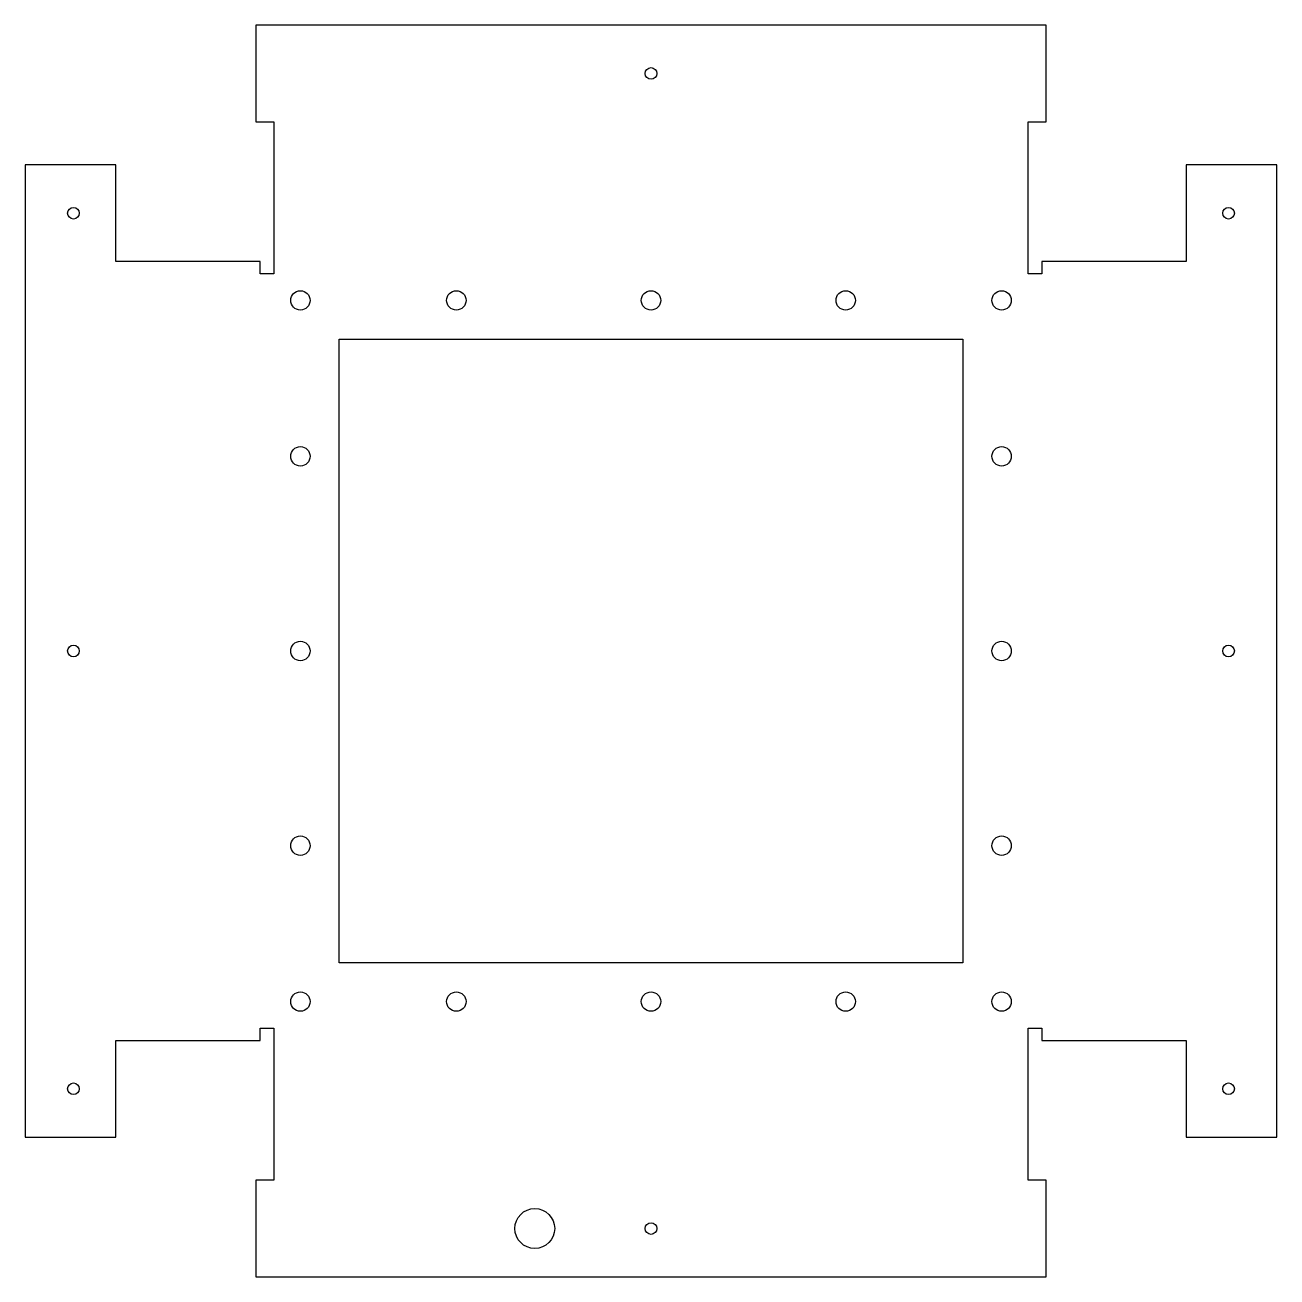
# Model space of a CAD drawing. Header units: millimetres. Extents: x -60 to 264, y 0 to 323.
import ezdxf

# ---------------------------------------------------------------- set-up
doc = ezdxf.new("R2010")
doc.units = ezdxf.units.MM

msp = doc.modelspace()

# ---------------------------------------------------------------- linework, layer by layer
for points in [[(4.66, 25), (0, 25), (0, 0), (203.98, 0), (203.98, 25), (199.31, 25), (199.31, 64.24), (202.9, 64.24), (202.9, 61.07), (240.14, 61.07), (240.14, 36.07), (263.56, 36.07), (263.56, 287.07), (240.14, 287.07), (240.14, 262.07), (202.9, 262.07), (202.9, 258.89), (199.31, 258.89), (199.31, 298.14), (203.98, 298.14), (203.98, 323.14), (0, 323.14), (0, 298.14), (4.66, 298.14), (4.66, 258.89), (1.07, 258.89), (1.07, 262.07), (-36.17, 262.07), (-36.17, 287.07), (-59.58, 287.07), (-59.58, 36.07), (-36.17, 36.07), (-36.17, 61.07), (1.07, 61.07), (1.07, 64.24), (4.66, 64.24)], [(182.49, 81.07), (21.49, 81.07), (21.49, 242.07), (182.49, 242.07)]]:
    msp.add_lwpolyline(points, close=True)
for centre, radius in [((101.99, 310.64), 1.5), ((-47.08, 274.57), 1.5), ((251.06, 274.57), 1.5), ((11.49, 252.07), 2.5), ((51.74, 252.07), 2.5), ((101.99, 252.07), 2.5), ((152.24, 252.07), 2.5), ((192.49, 252.07), 2.5), ((11.49, 211.82), 2.5), ((192.49, 211.82), 2.5), ((-47.08, 161.57), 1.5), ((11.49, 161.57), 2.5), ((192.49, 161.57), 2.5), ((251.06, 161.57), 1.5), ((11.49, 111.32), 2.5), ((192.49, 111.32), 2.5), ((11.49, 71.07), 2.5), ((51.74, 71.07), 2.5), ((101.99, 71.07), 2.5), ((152.24, 71.07), 2.5), ((192.49, 71.07), 2.5), ((-47.08, 48.57), 1.5), ((251.06, 48.57), 1.5), ((71.99, 12.5), 5.15), ((101.99, 12.5), 1.5)]:
    msp.add_circle(centre, radius)

doc.saveas('drawing.dxf')
